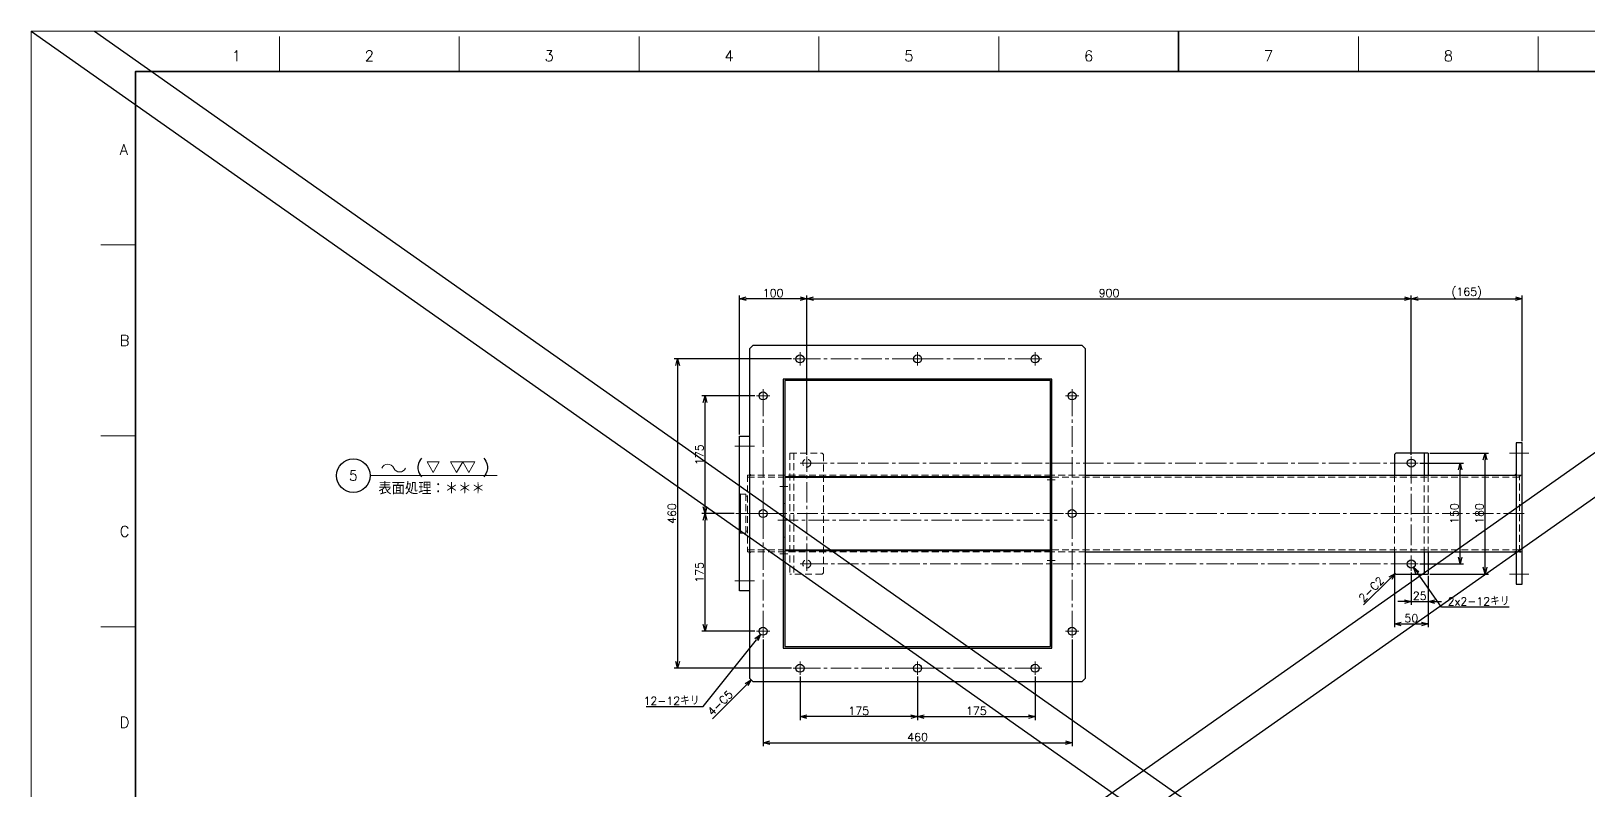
# Model space of a CAD drawing. Header units: millimetres. Extents: x 0 to 7035, y -19 to 2332.
# Drawn here: x 0 to 2319, y 1202 to 2332 of the extents above; entities that cross this region are included whole.
import ezdxf
from ezdxf import colors
from ezdxf.entities.mleader import LeaderData, LeaderLine
from ezdxf.enums import TextEntityAlignment as Align
from ezdxf.math import Vec2, Vec3

# ---------------------------------------------------------------- set-up
doc = ezdxf.new("R2010")
doc.units = ezdxf.units.MM
doc.header["$LTSCALE"] = 1.6
doc.header["$PDMODE"] = 99
doc.header["$PDSIZE"] = 1
doc.linetypes.add('CENTER2', pattern=[28.575, 19.05, -3.175, 3.175, -3.175])
doc.linetypes.add('HIDDEN', pattern=[9.525, 6.35, -3.175])
for name, color, linetype, lineweight in [('04_HIDDEN', 2, 'HIDDEN', 13), ('05_CENTER', 4, 'CENTER2', 13), ('07_TEXT', 3, 'Continuous', 13), ('07_寸法線', 3, 'Continuous', 9), ('08_DIM', 3, 'Continuous', 13), ('90_FRAME', 5, 'Continuous', 35)]:
    doc.layers.add(name, color=color, linetype=linetype, lineweight=lineweight)
doc.layers.add('10_DRAFT', color=8, linetype='Continuous', lineweight=0, plot=False)
doc.layers.add('91_BLANK', color=5, linetype='Continuous', lineweight=0, plot=False)
doc.styles.add('KSS_TXT', font='txt.shx', dxfattribs={"bigfont": 'extfont2.shx'})
doc.styles.get("Standard").update_dxf_attribs({"font": 'txt.shx', "bigfont": 'extfont2.shx'})
doc.dimstyles.new('KSS_DIM', dxfattribs={"dimscale": 4, "dimtxt": 3, "dimasz": 2.5, "dimexe": 1.25, "dimexo": 0.625, "dimtad": 1, "dimdsep": 46, "dimtxsty": 'KSS_TXT', "dimblk": 'OPEN30', "dimcen": 0, "dimazin": 2, "dimtfac": 0.75, "dimtmove": 0, "dimatfit": 3, "dimldrblk": 'OPEN30', "dimfxl": 1.25, "dimtolj": 1, "dimarcsym": 0})
doc.dimstyles.new('KSS_DIM$3', dxfattribs={"dimscale": 4, "dimtxt": 3, "dimasz": 2.5, "dimexe": 1.25, "dimexo": 0.625, "dimtad": 1, "dimtih": 1, "dimtoh": 1, "dimdsep": 46, "dimtxsty": 'KSS_TXT', "dimblk": 'OPEN30', "dimcen": 0, "dimazin": 2, "dimtfac": 0.75, "dimtofl": 0, "dimtmove": 0, "dimatfit": 3, "dimldrblk": 'OPEN30', "dimfxl": 1.25, "dimtolj": 1, "dimarcsym": 0})

# ---------------------------------------------------------------- blocks, each defined once
blk = doc.blocks.new('AM_BALLOON1')
at = {"transparency": 16777216}
blk.add_circle((0, 0), 5, dxfattribs=at)
blk.add_attdef('B_NUMBER', text='', height=3, dxfattribs=at).set_placement((0, 0), align=Align.MIDDLE_CENTER)
blk = doc.blocks.new('_OPEN')
at = {"color": 0, "linetype": 'ByBlock'}
for p, q in [((-1, 0.17), (0, 0)), ((0, 0), (-1, -0.17)), ((0, 0), (-1, 0))]:
    blk.add_line(p, q, dxfattribs=at)
blk = doc.blocks.new('p1ba05')
for centre, start, end in [((-2.95, 0.29), 24.2276, 155.5758), ((0, 1.62), 204.2276, 335.5758)]:
    blk.add_arc(centre, 1.62, start, end)
blk = doc.blocks.new('p1ba01')
for p, q in [((0, 0), (-1.5, 2.6)), ((-1.5, 2.6), (1.5, 2.6)), ((1.5, 2.6), (0, 0))]:
    blk.add_line(p, q)
blk = doc.blocks.new('p1ba02')
for p, q in [((-1.5, 2.6), (1.5, 2.6)), ((0, 0), (-1.5, 2.6)), ((1.5, 2.6), (0, 0)), ((3, 0), (1.5, 2.6)), ((1.5, 2.6), (4.5, 2.6)), ((4.5, 2.6), (3, 0))]:
    blk.add_line(p, q)
blk = doc.blocks.new('_Open30')
at = {"color": 0, "linetype": 'ByBlock', "lineweight": -2}
for p, q in [((-1, 0.27), (0, 0)), ((0, 0), (-1, -0.27)), ((0, 0), (-1, 0))]:
    blk.add_line(p, q, dxfattribs=at)
blk = doc.blocks.new('*D144')
at = {"layer": '08_DIM', "color": 0, "lineweight": -2, "transparency": 16777216}
for p, q in [((1144.6, 1371.8), (1144.6, 1307.2)), ((1319.6, 1371.8), (1319.6, 1307.2)), ((1309.6, 1312.2), (1154.6, 1312.2))]:
    blk.add_line(p, q, dxfattribs=at)
at = {"layer": 'Defpoints', "color": 0, "transparency": 16777216}
for p in [(1144.6, 1374.3), (1319.6, 1374.3), (1144.6, 1312.2)]:
    blk.add_point(p, dxfattribs=at)
at = {"layer": '08_DIM', "color": 0, "lineweight": -2, "transparency": 16777216, "xscale": 10, "yscale": 10, "zscale": 10, "rotation": 180}
blk.add_blockref('_Open30', (1144.6, 1312.2), dxfattribs=at)
at = {"layer": '08_DIM', "color": 0, "lineweight": -2, "transparency": 16777216, "xscale": 10, "yscale": 10, "zscale": 10}
blk.add_blockref('_Open30', (1319.6, 1312.2), dxfattribs=at)
at = {"layer": '08_DIM', "color": 0, "transparency": 16777216, "insert": (1232.1, 1320.8), "char_height": 12, "attachment_point": 5, "style": 'KSS_TXT'}
blk.add_mtext('\\A1;175', dxfattribs=at)
blk = doc.blocks.new('*D145')
at = {"layer": '08_DIM', "color": 0, "lineweight": -2, "transparency": 16777216}
for p, q in [((1319.6, 1371.8), (1319.6, 1307.2)), ((1494.6, 1371.8), (1494.6, 1307.2)), ((1329.6, 1312.2), (1484.6, 1312.2))]:
    blk.add_line(p, q, dxfattribs=at)
at = {"layer": 'Defpoints', "color": 0, "transparency": 16777216}
for p in [(1319.6, 1374.3), (1494.6, 1374.3), (1494.6, 1312.2)]:
    blk.add_point(p, dxfattribs=at)
at = {"layer": '08_DIM', "color": 0, "lineweight": -2, "transparency": 16777216, "xscale": 10, "yscale": 10, "zscale": 10, "rotation": 180}
blk.add_blockref('_Open30', (1319.6, 1312.2), dxfattribs=at)
at = {"layer": '08_DIM', "color": 0, "lineweight": -2, "transparency": 16777216, "xscale": 10, "yscale": 10, "zscale": 10}
blk.add_blockref('_Open30', (1494.6, 1312.2), dxfattribs=at)
at = {"layer": '08_DIM', "color": 0, "transparency": 16777216, "insert": (1407.1, 1320.8), "char_height": 12, "attachment_point": 5, "style": 'KSS_TXT'}
blk.add_mtext('\\A1;175', dxfattribs=at)
blk = doc.blocks.new('*D146')
at = {"layer": '08_DIM', "color": 0, "lineweight": -2, "transparency": 16777216}
for p, q in [((1089.6, 1426.8), (1089.6, 1268.4)), ((1549.6, 1426.8), (1549.6, 1268.4)), ((1099.6, 1273.4), (1539.6, 1273.4))]:
    blk.add_line(p, q, dxfattribs=at)
at = {"layer": 'Defpoints', "color": 0, "transparency": 16777216}
for p in [(1089.6, 1429.3), (1549.6, 1429.3), (1549.6, 1273.4)]:
    blk.add_point(p, dxfattribs=at)
at = {"layer": '08_DIM', "color": 0, "lineweight": -2, "transparency": 16777216, "xscale": 10, "yscale": 10, "zscale": 10, "rotation": 180}
blk.add_blockref('_Open30', (1089.6, 1273.4), dxfattribs=at)
at = {"layer": '08_DIM', "color": 0, "lineweight": -2, "transparency": 16777216, "xscale": 10, "yscale": 10, "zscale": 10}
blk.add_blockref('_Open30', (1549.6, 1273.4), dxfattribs=at)
at = {"layer": '08_DIM', "color": 0, "transparency": 16777216, "insert": (1319.6, 1281.9), "char_height": 12, "attachment_point": 5, "style": 'KSS_TXT'}
blk.add_mtext('\\A1;460', dxfattribs=at)
blk = doc.blocks.new('*D147')
at = {"layer": '08_DIM', "color": 0, "lineweight": -2, "transparency": 16777216}
for p, q in [((1046.5, 1614.3), (998.3, 1614.3)), ((1003.3, 1449.3), (1003.3, 1604.3)), ((1077.1, 1439.3), (998.3, 1439.3))]:
    blk.add_line(p, q, dxfattribs=at)
at = {"layer": 'Defpoints', "color": 0, "transparency": 16777216}
for p in [(1003.3, 1614.3), (1049, 1614.3), (1079.6, 1439.3)]:
    blk.add_point(p, dxfattribs=at)
at = {"layer": '08_DIM', "color": 0, "lineweight": -2, "transparency": 16777216, "xscale": 10, "yscale": 10, "zscale": 10}
for p, rotation in [((1003.3, 1614.3), 90), ((1003.3, 1439.3), 270)]:
    blk.add_blockref('_Open30', p, dxfattribs=dict(at, rotation=rotation))
at = {"layer": '08_DIM', "color": 0, "transparency": 16777216, "insert": (994.8, 1526.8), "char_height": 12, "attachment_point": 5, "rotation": 90, "style": 'KSS_TXT'}
blk.add_mtext('\\A1;175', dxfattribs=at)
blk = doc.blocks.new('*D148')
at = {"layer": '08_DIM', "color": 0, "lineweight": -2, "transparency": 16777216}
for p, q in [((1077.1, 1789.3), (998.3, 1789.3)), ((1003.3, 1624.3), (1003.3, 1779.3)), ((1046.5, 1614.3), (998.3, 1614.3))]:
    blk.add_line(p, q, dxfattribs=at)
at = {"layer": 'Defpoints', "color": 0, "transparency": 16777216}
for p in [(1003.3, 1789.3), (1079.6, 1789.3), (1049, 1614.3)]:
    blk.add_point(p, dxfattribs=at)
at = {"layer": '08_DIM', "color": 0, "lineweight": -2, "transparency": 16777216, "xscale": 10, "yscale": 10, "zscale": 10}
for p, rotation in [((1003.3, 1789.3), 90), ((1003.3, 1614.3), 270)]:
    blk.add_blockref('_Open30', p, dxfattribs=dict(at, rotation=rotation))
at = {"layer": '08_DIM', "color": 0, "transparency": 16777216, "insert": (994.8, 1701.8), "char_height": 12, "attachment_point": 5, "rotation": 90, "style": 'KSS_TXT'}
blk.add_mtext('\\A1;175', dxfattribs=at)
blk = doc.blocks.new('*D149')
at = {"layer": '08_DIM', "color": 0, "lineweight": -2, "transparency": 16777216}
for p, q in [((1132.1, 1844.3), (957.4, 1844.3)), ((962.4, 1834.3), (962.4, 1394.3)), ((1132.1, 1384.3), (957.4, 1384.3))]:
    blk.add_line(p, q, dxfattribs=at)
at = {"layer": 'Defpoints', "color": 0, "transparency": 16777216}
for p in [(1134.6, 1844.3), (962.4, 1384.3), (1134.6, 1384.3)]:
    blk.add_point(p, dxfattribs=at)
at = {"layer": '08_DIM', "color": 0, "lineweight": -2, "transparency": 16777216, "xscale": 10, "yscale": 10, "zscale": 10}
for p, rotation in [((962.4, 1844.3), 90), ((962.4, 1384.3), 270)]:
    blk.add_blockref('_Open30', p, dxfattribs=dict(at, rotation=rotation))
at = {"layer": '08_DIM', "color": 0, "transparency": 16777216, "insert": (953.9, 1614.3), "char_height": 12, "attachment_point": 5, "rotation": 90, "style": 'KSS_TXT'}
blk.add_mtext('\\A1;460', dxfattribs=at)
blk = doc.blocks.new('*D150')
at = {"layer": '08_DIM', "color": 0, "lineweight": -2, "transparency": 16777216}
for p, q in [((2067.1, 1689.3), (2132.3, 1689.3)), ((2127.3, 1549.3), (2127.3, 1679.3)), ((2067.1, 1539.3), (2132.3, 1539.3))]:
    blk.add_line(p, q, dxfattribs=at)
at = {"layer": 'Defpoints', "color": 0, "transparency": 16777216}
for p in [(2064.6, 1689.3), (2127.3, 1689.3), (2064.6, 1539.3)]:
    blk.add_point(p, dxfattribs=at)
at = {"layer": '08_DIM', "color": 0, "lineweight": -2, "transparency": 16777216, "xscale": 10, "yscale": 10, "zscale": 10}
for p, rotation in [((2127.3, 1689.3), 90), ((2127.3, 1539.3), 270)]:
    blk.add_blockref('_Open30', p, dxfattribs=dict(at, rotation=rotation))
at = {"layer": '08_DIM', "color": 0, "transparency": 16777216, "insert": (2118.8, 1614.3), "char_height": 12, "attachment_point": 5, "rotation": 90, "style": 'KSS_TXT'}
blk.add_mtext('\\A1;150', dxfattribs=at)
blk = doc.blocks.new('*D151')
at = {"layer": '08_DIM', "color": 0, "lineweight": -2, "transparency": 16777216}
for p, q in [((1154.6, 1701.8), (1154.6, 1938.7)), ((1164.6, 1933.7), (2044.6, 1933.7)), ((2054.6, 1701.8), (2054.6, 1938.7))]:
    blk.add_line(p, q, dxfattribs=at)
at = {"layer": 'Defpoints', "color": 0, "transparency": 16777216}
for p in [(2054.6, 1933.7), (1154.6, 1699.3), (2054.6, 1699.3)]:
    blk.add_point(p, dxfattribs=at)
at = {"layer": '08_DIM', "color": 0, "lineweight": -2, "transparency": 16777216, "xscale": 10, "yscale": 10, "zscale": 10, "rotation": 180}
blk.add_blockref('_Open30', (1154.6, 1933.7), dxfattribs=at)
at = {"layer": '08_DIM', "color": 0, "lineweight": -2, "transparency": 16777216, "xscale": 10, "yscale": 10, "zscale": 10}
blk.add_blockref('_Open30', (2054.6, 1933.7), dxfattribs=at)
at = {"layer": '08_DIM', "color": 0, "transparency": 16777216, "insert": (1604.6, 1942.2), "char_height": 12, "attachment_point": 5, "style": 'KSS_TXT'}
blk.add_mtext('\\A1;900', dxfattribs=at)
blk = doc.blocks.new('*D152')
at = {"layer": '08_DIM', "color": 0, "lineweight": -2, "transparency": 16777216}
for p, q in [((1054.6, 1731.8), (1054.6, 1938.7)), ((1144.6, 1933.7), (1064.6, 1933.7)), ((1154.6, 1701.8), (1154.6, 1938.7))]:
    blk.add_line(p, q, dxfattribs=at)
at = {"layer": 'Defpoints', "color": 0, "transparency": 16777216}
for p in [(1054.6, 1933.7), (1054.6, 1729.3), (1154.6, 1699.3)]:
    blk.add_point(p, dxfattribs=at)
at = {"layer": '08_DIM', "color": 0, "lineweight": -2, "transparency": 16777216, "xscale": 10, "yscale": 10, "zscale": 10, "rotation": 180}
blk.add_blockref('_Open30', (1054.6, 1933.7), dxfattribs=at)
at = {"layer": '08_DIM', "color": 0, "lineweight": -2, "transparency": 16777216, "xscale": 10, "yscale": 10, "zscale": 10}
blk.add_blockref('_Open30', (1154.6, 1933.7), dxfattribs=at)
at = {"layer": '08_DIM', "color": 0, "transparency": 16777216, "insert": (1104.6, 1942.2), "char_height": 12, "attachment_point": 5, "style": 'KSS_TXT'}
blk.add_mtext('\\A1;100', dxfattribs=at)
blk = doc.blocks.new('*D153')
at = {"layer": '08_DIM', "color": 0, "lineweight": -2, "transparency": 16777216}
for p, q in [((2054.6, 1701.8), (2054.6, 1938.7)), ((2064.6, 1933.7), (2209.6, 1933.7)), ((2219.6, 1721.8), (2219.6, 1938.7))]:
    blk.add_line(p, q, dxfattribs=at)
at = {"layer": 'Defpoints', "color": 0, "transparency": 16777216}
for p in [(2219.6, 1933.7), (2219.6, 1719.3), (2054.6, 1699.3)]:
    blk.add_point(p, dxfattribs=at)
at = {"layer": '08_DIM', "color": 0, "lineweight": -2, "transparency": 16777216, "xscale": 10, "yscale": 10, "zscale": 10, "rotation": 180}
blk.add_blockref('_Open30', (2054.6, 1933.7), dxfattribs=at)
at = {"layer": '08_DIM', "color": 0, "lineweight": -2, "transparency": 16777216, "xscale": 10, "yscale": 10, "zscale": 10}
blk.add_blockref('_Open30', (2219.6, 1933.7), dxfattribs=at)
at = {"layer": '08_DIM', "color": 0, "transparency": 16777216, "insert": (2137.1, 1942.2), "char_height": 12, "attachment_point": 5, "style": 'KSS_TXT'}
blk.add_mtext('\\A1;(165)', dxfattribs=at)
blk = doc.blocks.new('*D169')
at = {"layer": '08_DIM', "color": 0, "lineweight": -2, "transparency": 16777216}
for p, q in [((1000.6, 1327.1), (1079.6, 1426.7)), ((915.5, 1327.1), (1000.6, 1327.1))]:
    blk.add_line(p, q, dxfattribs=at)
at = {"layer": 'Defpoints', "color": 0, "transparency": 16777216}
for p in [(1093.3, 1444), (1085.8, 1434.6)]:
    blk.add_point(p, dxfattribs=at)
at = {"layer": '08_DIM', "color": 0, "lineweight": -2, "transparency": 16777216, "xscale": 10, "yscale": 10, "zscale": 10, "rotation": 51.57833287904876}
blk.add_blockref('_Open30', (1085.8, 1434.6), dxfattribs=at)
at = {"layer": '08_DIM', "color": 0, "transparency": 16777216, "insert": (953.3, 1335.6), "char_height": 12, "attachment_point": 5, "style": 'KSS_TXT'}
blk.add_mtext('\\A1;12-12キリ', dxfattribs=at)
blk = doc.blocks.new('*D170')
at = {"layer": '08_DIM', "color": 0, "lineweight": -2, "transparency": 16777216}
blk.add_line((1065, 1359.7), (1014.5, 1309.2), dxfattribs=at)
at = {"layer": 'Defpoints', "color": 0, "transparency": 16777216}
for p in [(1072.1, 1366.8), (991.5, 1286.2), (991.5, 1286.2)]:
    blk.add_point(p, dxfattribs=at)
at = {"layer": '08_DIM', "color": 0, "lineweight": -2, "transparency": 16777216, "xscale": 10, "yscale": 10, "zscale": 10, "rotation": 44.99999999999992}
blk.add_blockref('_Open30', (1072.1, 1366.8), dxfattribs=at)
at = {"layer": '08_DIM', "color": 0, "transparency": 16777216, "insert": (1025.8, 1332.5), "char_height": 12, "attachment_point": 5, "rotation": 45, "style": 'KSS_TXT'}
blk.add_mtext('\\A1;4-C5', dxfattribs=at)
blk = doc.blocks.new('*D171')
at = {"layer": '08_DIM', "color": 0, "lineweight": -2, "transparency": 16777216}
blk.add_line((2023.5, 1518.2), (1983.6, 1478.3), dxfattribs=at)
at = {"layer": 'Defpoints', "color": 0, "transparency": 16777216}
for p in [(2030.6, 1525.3), (1939.9, 1434.6), (1939.9, 1434.6)]:
    blk.add_point(p, dxfattribs=at)
at = {"layer": '08_DIM', "color": 0, "lineweight": -2, "transparency": 16777216, "xscale": 10, "yscale": 10, "zscale": 10, "rotation": 44.99999999998671}
blk.add_blockref('_Open30', (2030.6, 1525.3), dxfattribs=at)
at = {"layer": '08_DIM', "color": 0, "transparency": 16777216, "insert": (1994.9, 1501.7), "char_height": 12, "attachment_point": 5, "rotation": 45, "style": 'KSS_TXT'}
blk.add_mtext('\\A1;2-C2', dxfattribs=at)
blk = doc.blocks.new('*D172')
at = {"layer": '08_DIM', "color": 0, "lineweight": -2, "transparency": 16777216}
for p, q in [((2082.1, 1704.3), (2169.4, 1704.3)), ((2164.4, 1534.3), (2164.4, 1694.3)), ((2082.1, 1524.3), (2169.4, 1524.3))]:
    blk.add_line(p, q, dxfattribs=at)
at = {"layer": 'Defpoints', "color": 0, "transparency": 16777216}
for p in [(2079.6, 1704.3), (2164.4, 1704.3), (2079.6, 1524.3)]:
    blk.add_point(p, dxfattribs=at)
at = {"layer": '08_DIM', "color": 0, "lineweight": -2, "transparency": 16777216, "xscale": 10, "yscale": 10, "zscale": 10}
for p, rotation in [((2164.4, 1704.3), 90), ((2164.4, 1524.3), 270)]:
    blk.add_blockref('_Open30', p, dxfattribs=dict(at, rotation=rotation))
at = {"layer": '08_DIM', "color": 0, "transparency": 16777216, "insert": (2155.9, 1614.3), "char_height": 12, "attachment_point": 5, "rotation": 90, "style": 'KSS_TXT'}
blk.add_mtext('\\A1;180', dxfattribs=at)
blk = doc.blocks.new('*D194')
at = {"layer": '08_DIM', "color": 0, "lineweight": -2, "transparency": 16777216}
for p, q in [((2054.6, 1526.8), (2054.6, 1478.3)), ((2079.6, 1521.8), (2079.6, 1478.3)), ((2044.6, 1483.3), (2034.6, 1483.3)), ((2054.6, 1483.3), (2079.6, 1483.3)), ((2089.6, 1483.3), (2099.6, 1483.3))]:
    blk.add_line(p, q, dxfattribs=at)
at = {"layer": 'Defpoints', "color": 0, "transparency": 16777216}
for p in [(2054.6, 1529.3), (2079.6, 1524.3), (2079.6, 1483.3)]:
    blk.add_point(p, dxfattribs=at)
at = {"layer": '08_DIM', "color": 0, "lineweight": -2, "transparency": 16777216, "xscale": 10, "yscale": 10, "zscale": 10}
blk.add_blockref('_Open30', (2054.6, 1483.3), dxfattribs=at)
at = {"layer": '08_DIM', "color": 0, "lineweight": -2, "transparency": 16777216, "xscale": 10, "yscale": 10, "zscale": 10, "rotation": 180}
blk.add_blockref('_Open30', (2079.6, 1483.3), dxfattribs=at)
at = {"layer": '08_DIM', "color": 0, "transparency": 16777216, "insert": (2067.1, 1491.8), "char_height": 12, "attachment_point": 5, "style": 'KSS_TXT'}
blk.add_mtext('\\A1;25', dxfattribs=at)
blk = doc.blocks.new('*D195')
at = {"layer": '08_DIM', "color": 0, "lineweight": -2, "transparency": 16777216}
for p, q in [((2029.6, 1523.8), (2029.6, 1445.1)), ((2079.6, 1521.8), (2079.6, 1445.1)), ((2039.6, 1450.1), (2069.6, 1450.1))]:
    blk.add_line(p, q, dxfattribs=at)
at = {"layer": 'Defpoints', "color": 0, "transparency": 16777216}
for p in [(2029.6, 1526.3), (2079.6, 1524.3), (2079.6, 1450.1)]:
    blk.add_point(p, dxfattribs=at)
at = {"layer": '08_DIM', "color": 0, "lineweight": -2, "transparency": 16777216, "xscale": 10, "yscale": 10, "zscale": 10, "rotation": 180}
blk.add_blockref('_Open30', (2029.6, 1450.1), dxfattribs=at)
at = {"layer": '08_DIM', "color": 0, "lineweight": -2, "transparency": 16777216, "xscale": 10, "yscale": 10, "zscale": 10}
blk.add_blockref('_Open30', (2079.6, 1450.1), dxfattribs=at)
at = {"layer": '08_DIM', "color": 0, "transparency": 16777216, "insert": (2054.6, 1458.6), "char_height": 12, "attachment_point": 5, "style": 'KSS_TXT'}
blk.add_mtext('\\A1;50', dxfattribs=at)
blk = doc.blocks.new('*D196')
at = {"layer": '08_DIM', "color": 0, "lineweight": -2, "transparency": 16777216}
for p, q in [((2099.4, 1475.1), (2063.7, 1526.2)), ((2200.5, 1475.1), (2099.4, 1475.1))]:
    blk.add_line(p, q, dxfattribs=at)
at = {"layer": 'Defpoints', "color": 0, "transparency": 16777216}
for p in [(2051.1, 1544.2), (2058, 1534.4)]:
    blk.add_point(p, dxfattribs=at)
at = {"layer": '08_DIM', "color": 0, "lineweight": -2, "transparency": 16777216, "xscale": 10, "yscale": 10, "zscale": 10, "rotation": 124.9452876523119}
blk.add_blockref('_Open30', (2058, 1534.4), dxfattribs=at)
at = {"layer": '08_DIM', "color": 0, "transparency": 16777216, "insert": (2154.7, 1483.6), "char_height": 12, "attachment_point": 5, "style": 'KSS_TXT'}
blk.add_mtext('\\A1;2x2-12キリ', dxfattribs=at)

msp = doc.modelspace()

# ---------------------------------------------------------------- linework, layer by layer
for p, q in [((0, 2331.679), (3312.803, 0)), ((3312.803, 2331.679), (0, 0)), ((3218.51, 2331.679), (0, 66.367)), ((94.293, 2331.679), (3312.803, 66.367))]:
    msp.add_line(p, q)
at = {"color": 0}
for p, q in [((2029.555, 1702.278), (2031.555, 1704.278)), ((2029.555, 1702.278), (2029.555, 1671.428)), ((2079.555, 1704.278), (2031.555, 1704.278)), ((2073.555, 1704.278), (2073.555, 1671.428)), ((2079.555, 1704.278), (2079.555, 1671.428)), ((1569.555, 1671.428), (2211.055, 1671.428)), ((1121.555, 1669.428), (1517.555, 1669.428)), ((1121.555, 1668.228), (1517.555, 1668.228)), ((1121.555, 1560.328), (1517.555, 1560.328)), ((1121.555, 1559.128), (1517.555, 1559.128)), ((1569.555, 1557.128), (2211.055, 1557.128)), ((2029.555, 1557.128), (2029.555, 1526.278)), ((2073.555, 1557.128), (2073.555, 1524.278)), ((2079.555, 1557.128), (2079.555, 1524.278)), ((2031.555, 1524.278), (2029.555, 1526.278)), ((2031.555, 1524.278), (2079.555, 1524.278))]:
    msp.add_line(p, q, dxfattribs=at)
for points in [[(1074.555, 1364.278), (1564.555, 1364.278), (1569.555, 1369.278), (1569.555, 1859.278), (1564.555, 1864.278), (1074.555, 1864.278), (1069.555, 1859.278), (1069.555, 1369.278)], [(1119.555, 1414.278), (1519.555, 1414.278), (1519.555, 1814.278), (1119.555, 1814.278)], [(1121.855, 1416.578), (1517.255, 1416.578), (1517.255, 1811.978), (1121.855, 1811.978)], [(1054.555, 1729.278), (1069.555, 1729.278), (1069.555, 1499.278), (1054.555, 1499.278)], [(2210.555, 1509.278), (2219.555, 1509.278), (2219.555, 1719.278), (2210.555, 1719.278)]]:
    msp.add_lwpolyline(points, close=True, dxfattribs=at)
at = {"color": 3}
for points in [[(1069.555, 1671.428), (1071.555, 1671.428), (1071.555, 1671.428), (1069.555, 1673.428)], [(2210.555, 1671.428), (2208.555, 1671.428), (2208.555, 1671.428), (2210.555, 1673.428)], [(2215.555, 1671.428), (2217.555, 1671.428), (2217.555, 1671.428), (2215.555, 1669.428)], [(1069.555, 1557.128), (1071.555, 1557.128), (1071.555, 1557.128), (1069.555, 1555.128)], [(2210.555, 1557.128), (2208.555, 1557.128), (2208.555, 1557.128), (2210.555, 1555.128)], [(2215.555, 1557.128), (2217.555, 1557.128), (2217.555, 1557.128), (2215.555, 1559.128)]]:
    msp.add_lwpolyline(points, close=True, dxfattribs=at)
at = {"color": 0}
for centre in [(1144.555, 1844.278), (1319.555, 1844.278), (1494.555, 1844.278), (1089.555, 1789.278), (1549.555, 1789.278), (2054.555, 1689.278), (1089.555, 1614.278), (1549.555, 1614.278), (2054.555, 1539.278), (1089.555, 1439.278), (1549.555, 1439.278), (1144.555, 1384.278), (1319.555, 1384.278), (1494.555, 1384.278)]:
    msp.add_circle(centre, 6, dxfattribs=at)
at = {"layer": '04_HIDDEN'}
for p, q in [((1129.555, 1704.278), (1177.555, 1704.278)), ((1129.555, 1704.278), (1129.555, 1524.278)), ((1135.555, 1704.278), (1135.555, 1524.278)), ((1179.555, 1702.278), (1177.555, 1704.278)), ((1179.555, 1702.278), (1179.555, 1526.278)), ((1066.555, 1671.428), (1517.555, 1671.428)), ((1066.555, 1671.428), (1066.555, 1557.128)), ((1569.555, 1671.428), (1517.555, 1671.428)), ((2029.555, 1671.428), (2029.555, 1557.128)), ((2073.555, 1671.428), (2073.555, 1557.128)), ((2079.555, 1671.428), (2079.555, 1557.128)), ((2210.555, 1671.428), (2219.555, 1671.428)), ((2215.555, 1557.128), (2215.555, 1671.428)), ((1066.555, 1668.228), (1119.555, 1668.228)), ((1519.555, 1668.228), (2215.555, 1668.228)), ((1056.055, 1643.278), (1054.555, 1644.144)), ((1064.055, 1643.278), (1064.055, 1614.278)), ((1064.055, 1640.278), (1066.555, 1640.278)), ((1119.555, 1629.278), (1121.555, 1629.278)), ((1517.555, 1629.278), (1519.555, 1629.278)), ((1064.055, 1585.278), (1064.055, 1614.278)), ((1056.055, 1585.278), (1054.555, 1584.412)), ((1064.055, 1588.278), (1066.555, 1588.278)), ((1119.555, 1579.278), (1121.555, 1579.278)), ((1517.555, 1579.278), (1519.555, 1579.278)), ((1066.555, 1560.328), (1119.555, 1560.328)), ((1066.555, 1557.128), (1517.555, 1557.128)), ((1569.555, 1557.128), (1517.555, 1557.128)), ((1519.555, 1560.328), (2215.555, 1560.328)), ((2210.555, 1557.128), (2219.555, 1557.128)), ((1177.555, 1524.278), (1129.555, 1524.278)), ((1177.555, 1524.278), (1179.555, 1526.278))]:
    msp.add_line(p, q, dxfattribs=at)
for points in [[(1056.055, 1643.278), (1064.055, 1643.278)], [(1056.055, 1585.278), (1064.055, 1585.278)]]:
    msp.add_lwpolyline(points, dxfattribs=at)
for centre in [(1154.555, 1689.278), (1154.555, 1539.278)]:
    msp.add_circle(centre, 6, dxfattribs=at)
at = {"layer": '05_CENTER'}
for p, q in [((1134.555, 1844.278), (1154.555, 1844.278)), ((1144.555, 1834.278), (1144.555, 1854.278)), ((1144.555, 1844.278), (1494.555, 1844.278)), ((1309.555, 1844.278), (1329.555, 1844.278)), ((1319.555, 1834.278), (1319.555, 1854.278)), ((1484.555, 1844.278), (1504.555, 1844.278)), ((1494.555, 1834.278), (1494.555, 1854.278)), ((1099.555, 1789.278), (1079.555, 1789.278)), ((1089.555, 1799.278), (1089.555, 1779.278)), ((1089.555, 1439.278), (1089.555, 1789.278)), ((1539.555, 1789.278), (1559.555, 1789.278)), ((1549.555, 1799.278), (1549.555, 1779.278)), ((1549.555, 1439.278), (1549.555, 1789.278)), ((1047.558, 1714.278), (1076.931, 1714.278)), ((1154.555, 1679.278), (1154.555, 1699.278)), ((2054.555, 1679.278), (2054.555, 1699.278)), ((2229.555, 1704.278), (2200.555, 1704.278)), ((1144.555, 1689.278), (1164.555, 1689.278)), ((2044.555, 1689.278), (2064.555, 1689.278)), ((1114.752, 1654.278), (1126.47, 1654.278)), ((1512.735, 1664.278), (1524.452, 1664.278)), ((1089.555, 1624.278), (1089.555, 1604.278)), ((1549.555, 1624.278), (1549.555, 1604.278)), ((1048.975, 1614.278), (2226.701, 1614.278)), ((1099.555, 1614.278), (1079.555, 1614.278)), ((1111.539, 1604.278), (1527.57, 1604.278)), ((1539.555, 1614.278), (1559.555, 1614.278)), ((1114.752, 1554.278), (1126.47, 1554.278)), ((1144.555, 1539.278), (1164.555, 1539.278)), ((1154.555, 1549.278), (1154.555, 1529.278)), ((1512.735, 1544.278), (1524.452, 1544.278)), ((2044.555, 1539.278), (2064.555, 1539.278)), ((2054.555, 1549.278), (2054.555, 1529.278)), ((1047.558, 1514.278), (1076.931, 1514.278)), ((2229.555, 1524.278), (2200.555, 1524.278)), ((1099.555, 1439.278), (1079.555, 1439.278)), ((1089.555, 1449.278), (1089.555, 1429.278)), ((1539.555, 1439.278), (1559.555, 1439.278)), ((1549.555, 1449.278), (1549.555, 1429.278)), ((1144.555, 1394.278), (1144.555, 1374.278)), ((1319.555, 1394.278), (1319.555, 1374.278)), ((1494.555, 1394.278), (1494.555, 1374.278)), ((1134.555, 1384.278), (1154.555, 1384.278)), ((1144.555, 1384.278), (1494.555, 1384.278)), ((1309.555, 1384.278), (1329.555, 1384.278)), ((1484.555, 1384.278), (1504.555, 1384.278))]:
    msp.add_line(p, q, dxfattribs=at)
msp.add_lwpolyline([(1154.555, 1689.278), (2054.555, 1689.278), (2054.555, 1539.278), (1154.555, 1539.278)], close=True, dxfattribs=at)
at = {"layer": '08_DIM'}
msp.add_line((504.597, 1670.665), (693.968, 1670.665), dxfattribs=at)
at = {"layer": '10_DRAFT'}
msp.add_line((1056.055, 1643.278), (1056.055, 1585.278), dxfattribs=at)
at = {"layer": '90_FRAME', "color": 4, "lineweight": 13}
for p, q in [((369.502, 2271.831), (369.502, 2323.679)), ((637.235, 2271.831), (637.235, 2323.679)), ((904.969, 2271.831), (904.969, 2323.679)), ((1172.702, 2271.831), (1172.702, 2323.679)), ((1440.436, 2271.831), (1440.436, 2323.679)), ((1975.903, 2271.831), (1975.903, 2323.679)), ((2243.637, 2271.831), (2243.637, 2323.679)), ((155.384, 2013.69), (103.536, 2013.69)), ((155.384, 1729.701), (103.536, 1729.701)), ((155.384, 1445.713), (103.536, 1445.713))]:
    msp.add_line(p, q, dxfattribs=at)
at = {"layer": '90_FRAME'}
msp.add_line((1708.17, 2331.679), (1708.17, 2271.831), dxfattribs=at)
msp.add_lwpolyline([(155.384, 51.616), (3260.956, 51.616), (3260.956, 2271.831), (155.384, 2271.831)], close=True, dxfattribs=at)
at = {"layer": '91_BLANK'}
msp.add_lwpolyline([(0, 0), (3312.803, 0), (3312.803, 2331.679), (0, 2331.679)], close=True, dxfattribs=at)

# ---------------------------------------------------------------- block references
at = {"layer": '08_DIM', "xscale": 6, "yscale": 6, "zscale": 6}
for name, p in [('p1ba05', (548.527, 1676.135)), ('p1ba01', (598.342, 1675.434)), ('p1ba02', (633.41, 1675.434))]:
    msp.add_blockref(name, p, dxfattribs=at)

# ---------------------------------------------------------------- texts
at = {"layer": '07_TEXT', "style": 'KSS_TXT'}
for s, p in [('(     )', (572.561, 1674.982)), ('表面処理：＊＊＊', (516.849, 1642.839))]:
    msp.add_text(s, height=18, dxfattribs=at).set_placement(p)
at = {"layer": '90_FRAME', "color": 0, "lineweight": 13, "style": 'KSS_TXT'}
for s, p in [('1', (305.507, 2282.158)), ('2', (503.368, 2282.158)), ('3', (771.102, 2282.158)), ('4', (1038.836, 2282.158)), ('5', (1306.569, 2282.158)), ('6', (1574.303, 2282.158)), ('7', (1842.036, 2282.158)), ('8', (2109.77, 2282.158))]:
    msp.add_text(s, height=16, dxfattribs=at).set_placement(p, align=Align.BOTTOM_CENTER)
for s, p in [('A', (131.829, 2155.685)), ('B', (131.829, 1871.696)), ('C', (131.829, 1587.707)), ('D', (131.829, 1303.718))]:
    msp.add_text(s, height=16, dxfattribs=at).set_placement(p, align=Align.MIDDLE_LEFT)

# ---------------------------------------------------------------- dimensions: what is measured, and where the dimension line sits
at = {"layer": '08_DIM'}
for base, p1, p2, picture, middle in [((1054.555, 1933.659), (1154.555, 1699.278), (1054.555, 1729.278), '*D152', (1104.555, 1942.159)), ((2054.555, 1933.659), (1154.555, 1699.278), (2054.555, 1699.278), '*D151', (1604.555, 1942.159)), ((2079.555, 1450.129), (2029.555, 1526.278), (2079.555, 1524.278), '*D195', (2054.555, 1458.637)), ((2079.555, 1483.276), (2054.555, 1529.278), (2079.555, 1524.278), '*D194', (2067.055, 1491.784)), ((1549.555, 1273.394), (1089.555, 1429.278), (1549.555, 1429.278), '*D146', (1319.555, 1281.894)), ((1144.555, 1312.243), (1319.555, 1374.278), (1144.555, 1374.278), '*D144', (1232.055, 1320.751)), ((1494.555, 1312.243), (1319.555, 1374.278), (1494.555, 1374.278), '*D145', (1407.055, 1320.751))]:
    dim = msp.add_linear_dim(base=base, p1=p1, p2=p2, dimstyle='KSS_DIM', dxfattribs=at)
    dim.commit()
    dim.dimension.update_dxf_attribs({"geometry": picture, "text_midpoint": middle})
dim = msp.add_linear_dim(base=(2219.555, 1933.659), p1=(2054.555, 1699.278), p2=(2219.555, 1719.278), text='(<>)', dimstyle='KSS_DIM', dxfattribs=at)
dim.commit()
dim.dimension.update_dxf_attribs({"geometry": '*D153', "text_midpoint": (2137.055, 1942.167)})
for base, p1, p2, picture, middle in [((962.4, 1384.278), (1134.555, 1844.278), (1134.555, 1384.278), '*D149', (953.9, 1614.278)), ((1003.334, 1789.278), (1048.975, 1614.278), (1079.555, 1789.278), '*D148', (994.826, 1701.778)), ((2164.361, 1704.278), (2079.555, 1524.278), (2079.555, 1704.278), '*D172', (2155.861, 1614.278)), ((2127.259, 1689.278), (2064.555, 1539.278), (2064.555, 1689.278), '*D150', (2118.751, 1614.278)), ((1003.334, 1614.278), (1079.555, 1439.278), (1048.975, 1614.278), '*D147', (994.826, 1526.778))]:
    dim = msp.add_linear_dim(base=base, p1=p1, p2=p2, angle=90, dimstyle='KSS_DIM', dxfattribs=at)
    dim.commit()
    dim.dimension.update_dxf_attribs({"geometry": picture, "text_midpoint": middle})
for p1, p2, text, picture, middle in [((2051.118, 1544.196), (2057.991, 1534.36), '2x2-<>キリ', '*D196', (2154.715, 1475.08)), ((1093.283, 1443.979), (1085.826, 1434.577), '12-<>キリ', '*D169', (953.262, 1327.084))]:
    dim = msp.add_diameter_dim_2p(p1=p1, p2=p2, text=text, dimstyle='KSS_DIM$3', override={"dimpost": '<>', "dimtix": 1}, dxfattribs=at)
    dim.commit()
    dim.dimension.update_dxf_attribs({"geometry": picture, "text_midpoint": middle, "dimtype": 163})
dim = msp.add_linear_dim(base=(1939.856, 1434.579), p1=(2030.555, 1525.278), p2=(1939.856, 1434.579), angle=225, text='2-C2', dimstyle='KSS_DIM', override={"dimse1": 1, "dimse2": 1, "dimsd2": 1}, dxfattribs=at)
dim.commit()
dim.dimension.update_dxf_attribs({"geometry": '*D171', "text_midpoint": (2000.921, 1495.644), "dimtype": 161})
dim = msp.add_aligned_dim(p1=(1072.055, 1366.778), p2=(991.51, 1286.234), distance=0, text='4-C5', dimstyle='KSS_DIM', override={"dimse1": 1, "dimse2": 1, "dimsd2": 1}, dxfattribs=at)
dim.commit()
dim.dimension.update_dxf_attribs({"geometry": '*D170', "text_midpoint": (1025.766, 1332.522)})

# ---------------------------------------------------------------- leaders
at = {"layer": '07_寸法線'}
ml = msp.add_multileader_block('Standard', dxfattribs=at)
ml.set_content('AM_BALLOON1', color=256, scale=5)
ml.set_attribute('B_NUMBER', '3', width=0)
ml.set_leader_properties(color=256, linetype='ByLayer', lineweight=-1)
ml.set_arrow_properties(name='OPEN')
ml.build(insert=Vec2(0, 0))
ml.multileader.update_dxf_attribs({"leader_type": 0, "has_dogleg": 0, "text_right_attachment_type": 6, "dogleg_length": 0, "arrow_head_size": 10, "scale": 2.5, "block_connection_type": 1})
ctx = ml.context
ctx.base_point, ctx.scale, ctx.char_height, ctx.arrow_head_size, ctx.landing_gap_size, ctx.plane_origin = Vec3(4292.837, 1625.44), 2.5, 20, 10, 10, Vec3(4292.837, 1625.44)
ctx.right_attachment, ctx.attachment_type = 6, 1
notes = []
notes.append((ctx, [(0, (0, 0, 0), (0, 0), (1, 0), 1, [])]))
ctx.block.insert = Vec3(4292.837, 1625.44)
at = {"layer": '08_DIM'}
ml = msp.add_multileader_block('Standard', dxfattribs=at)
ml.set_content('AM_BALLOON1', color=256, scale=5)
ml.set_attribute('B_NUMBER', '5', width=0)
ml.set_leader_properties(color=256, linetype='ByLayer', lineweight=-1)
ml.set_arrow_properties(name='OPEN')
ml.build(insert=Vec2(0, 0))
ml.multileader.update_dxf_attribs({"leader_type": 0, "has_dogleg": 0, "text_right_attachment_type": 6, "dogleg_length": 0, "arrow_head_size": 10, "scale": 2.5, "block_connection_type": 1})
ctx = ml.context
ctx.base_point, ctx.scale, ctx.char_height, ctx.arrow_head_size, ctx.landing_gap_size, ctx.plane_origin = Vec3(479.562, 1670.697), 2.5, 20, 10, 10, Vec3(479.562, 1670.697)
ctx.right_attachment, ctx.attachment_type = 6, 1
notes.append((ctx, [(0, (0, 0, 0), (0, 0), (1, 0), 1, [])]))
ctx.block.insert = Vec3(479.562, 1670.697)
for ctx, leaders in notes:
    for number, flags, end, landing, length, lines in leaders:
        leader = LeaderData()
        leader.index, (leader.has_last_leader_line, leader.has_dogleg_vector, leader.attachment_direction) = number, flags
        leader.last_leader_point, leader.dogleg_vector, leader.dogleg_length = Vec3(end), Vec3(landing), length
        for number, points, colour, breaks in lines:
            line = LeaderLine()
            line.index, line.vertices, line.color, line.breaks = number, Vec3.list(points), colors.encode_raw_color(colour), breaks
            leader.lines.append(line)
        ctx.leaders.append(leader)

doc.saveas('drawing.dxf')
